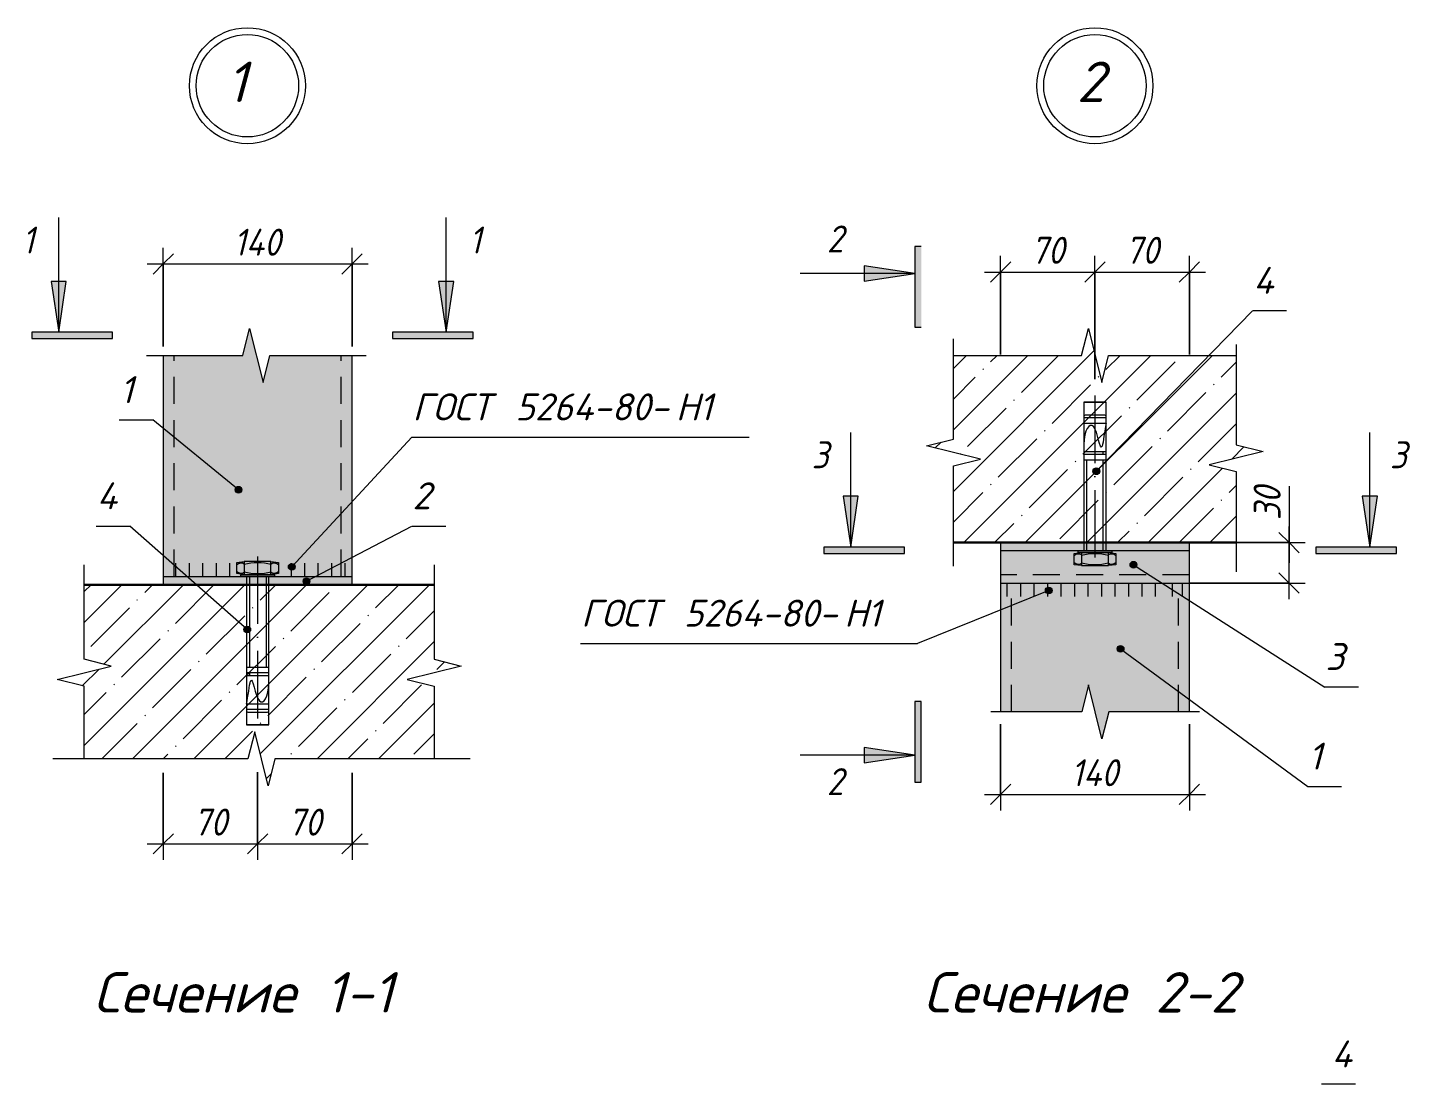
# Model space of a CAD drawing. Header units: millimetres. Extents: x -508 to 38670, y -99 to 8560.
# Drawn here: x 11915 to 12940, y 2481 to 3264 of the extents above; entities that cross this region are included whole.
import ezdxf

# ---------------------------------------------------------------- set-up
doc = ezdxf.new("R2010")
doc.units = ezdxf.units.MM
for name, pattern in [('200_ШТРИХ_ш1п0_6_', [32, 20, -12]), ('50_200_ШТРИХ_1Т_ш5_п1_п1_', [70, 50, -10, 0, -10]), ('IMPORT-Невидимая', [39.122222, 28.222222, -10.9])]:
    doc.linetypes.add(name, pattern=pattern)
for name, color, linetype, lineweight in [('A-ANNO-DIMS', 7, 'Continuous', 9), ('A-ANNO-DIMS-10', 7, 'Continuous', 9), ('A-ANNO-NOTE', 7, 'Continuous', 9), ('A-DETL', 7, 'Continuous', 9), ('A-DETL-1', 7, 'Continuous', 5), ('A-DETL-2', 7, '200_ШТРИХ_ш1п0_6_', 5), ('A-DETL-3', 7, 'Continuous', 20), ('A-DETL-4', 7, '50_200_ШТРИХ_1Т_ш5_п1_п1_', 5), ('A-DETL-5', 7, 'IMPORT-Невидимая', 5), ('A-DETL-6', 7, 'Continuous', 30), ('A-DETL-GENF', 7, 'Continuous', 9), ('A-DETL-GENF-1', 7, 'Continuous', 5), ('G-ANNO-TEXT', 7, 'Continuous', 9)]:
    doc.layers.add(name, color=color, linetype=linetype, lineweight=lineweight)
doc.layers.add('A-DETL-GENF-2', color=7, linetype='Continuous', lineweight=9, true_color=0xffffff)
doc.styles.add('ISOCPEUR_B_I', font='', dxfattribs={"height": 30})
doc.styles.add('ISOCPEUR_I_2', font='isocpeui.ttf', dxfattribs={"width": 0.9, "height": 20})
doc.styles.add('ISOCPEUR_I_4', font='isocpeui.ttf', dxfattribs={"height": 20})
doc.styles.get('ISOCPEUR_B_I').set_extended_font_data('ISOCPEUR', italic=True, bold=True)
doc.dimstyles.new('ISO-2_0_0_9К_СРЕДНИЙ_1', dxfattribs={"dimscale": 304.8, "dimtxt": 19.919624, "dimasz": 0.049213, "dimexe": 0.03937, "dimexo": 0, "dimgap": 0, "dimtad": 1, "dimdec": 0, "dimzin": 0, "dimdsep": 46, "dimtxsty": 'ISOCPEUR_I_2', "dimblk1": 'OBLIQUE', "dimblk2": 'OBLIQUE', "dimsah": 1, "dimcen": 0.09, "dimdle": 0.03937, "dimazin": 0, "dimtfac": 1, "dimtdec": 4, "dimtix": 1, "dimtmove": 0, "dimatfit": 3, "dimfxl": 1, "dimtvp": 1, "dimtolj": 1, "dimtzin": 0, "dimarcsym": 2})
doc.dimstyles.new('ISO-2_0_0_9К_СРЕДНИЙ_2', dxfattribs={"dimscale": 304.8, "dimtxt": 19.919624, "dimasz": 0.049213, "dimexe": 0.03937, "dimexo": 0, "dimgap": 0, "dimtad": 1, "dimdec": 0, "dimzin": 0, "dimdsep": 46, "dimtxsty": 'ISOCPEUR_I_2', "dimblk1": 'OBLIQUE', "dimblk2": 'OBLIQUE', "dimsah": 1, "dimcen": 0.09, "dimdle": 0.03937, "dimazin": 0, "dimtfac": 1, "dimtdec": 4, "dimtix": 1, "dimtmove": 1, "dimatfit": 3, "dimfxl": 1, "dimtvp": 1, "dimtolj": 1, "dimtzin": 0, "dimarcsym": 2})
pattern_1 = [(45, (9315.508, 0), (-22.80985, 22.80985), []), (45, (9338.318, 0), (-22.80985, 22.80985), [40.322, -8.064, 0.671, -7.394])]

# ---------------------------------------------------------------- blocks, each defined once
blk = doc.blocks.new('DET_Линия разрыва - Линия разрыва-25057231-АР1_1_Узлы фахверка Ф-25_1_2 эт_')
at = {"layer": 'A-DETL-GENF-1'}
for p, q in [((2758.6, 3021.4), (2763.6, 3041.4)), ((2763.6, 3041.4), (2773.6, 3001.4)), ((2687.1, 3021.4), (2758.6, 3021.4)), ((2773.6, 3001.4), (2778.6, 3021.4)), ((2778.6, 3021.4), (2850.1, 3021.4))]:
    blk.add_line(p, q, dxfattribs=at)
blk = doc.blocks.new('DET_Линия разрыва - Линия разрыва-17294160-АР1_1_Узлы фахверка Ф-25_1_2 эт_')
at = {"layer": 'A-DETL-GENF-1'}
for p, q in [((2900.5, 2866.1), (2900.5, 2796.1)), ((2920.5, 2791.1), (2880.5, 2781.1)), ((2900.5, 2796.1), (2920.5, 2791.1)), ((2880.5, 2781.1), (2900.5, 2776.1)), ((2900.5, 2776.1), (2900.5, 2722.4))]:
    blk.add_line(p, q, dxfattribs=at)
blk = doc.blocks.new('DET_Линия разрыва - Линия разрыва-V15-АР1_1_Узлы фахверка Ф-25_1_2 эт_')
at = {"layer": 'A-DETL-GENF-1'}
for p, q in [((2641, 2796.1), (2641, 2866.1)), ((2621, 2781.1), (2661, 2791.1)), ((2661, 2791.1), (2641, 2796.1)), ((2641, 2776.1), (2621, 2781.1)), ((2641, 2722.4), (2641, 2776.1))]:
    blk.add_line(p, q, dxfattribs=at)
blk = doc.blocks.new('DET_Линия разрыва - Линия разрыва-25057232-АР1_1_Узлы фахверка Ф-25_1_2 эт_')
at = {"layer": 'A-DETL-GENF-1'}
for p, q in [((2767.4, 2742.4), (2762.4, 2722.4)), ((2777.4, 2702.4), (2767.4, 2742.4)), ((2762.4, 2722.4), (2617.7, 2722.4)), ((2782.4, 2722.4), (2777.4, 2702.4)), ((2927.1, 2722.4), (2782.4, 2722.4))]:
    blk.add_line(p, q, dxfattribs=at)
blk = doc.blocks.new('DET_Линия разрыва - Линия разрыва-25057233-АР1_1_Узлы фахверка Ф-25_1_2 эт_')
at = {"layer": 'A-DETL-GENF-1'}
for p, q in [((3385.7, 2777.1), (3380.7, 2757.1)), ((3395.7, 2737.1), (3385.7, 2777.1)), ((3380.7, 2757.1), (3313.2, 2757.1)), ((3400.7, 2757.1), (3395.7, 2737.1)), ((3468.1, 2757.1), (3400.7, 2757.1))]:
    blk.add_line(p, q, dxfattribs=at)
blk = doc.blocks.new('DET_Линия разрыва - Линия разрыва-30592652-АР1_1_Узлы фахверка Ф-25_1_2 эт_')
at = {"layer": 'A-DETL-GENF-1'}
for p, q in [((3380.6, 3021.4), (3385.6, 3041.4)), ((3385.6, 3041.4), (3395.6, 3001.4)), ((3285.5, 3021.4), (3380.6, 3021.4)), ((3395.6, 3001.4), (3400.6, 3021.4)), ((3400.6, 3021.4), (3495.3, 3021.4))]:
    blk.add_line(p, q, dxfattribs=at)
blk = doc.blocks.new('DET_Линия разрыва - Линия разрыва-25057235-АР1_1_Узлы фахверка Ф-25_1_2 эт_')
at = {"layer": 'A-DETL-GENF-1'}
for p, q in [((3495.3, 3029.5), (3495.3, 2955.2)), ((3495.3, 2955.2), (3515.3, 2950.2)), ((3515.3, 2950.2), (3475.3, 2940.2)), ((3475.3, 2940.2), (3495.3, 2935.2)), ((3495.3, 2935.2), (3495.3, 2861))]:
    blk.add_line(p, q, dxfattribs=at)
blk = doc.blocks.new('DET_Линия разрыва - Линия разрыва-25057236-АР1_1_Узлы фахверка Ф-25_1_2 эт_')
at = {"layer": 'A-DETL-GENF-1'}
for p, q in [((3285.5, 2959.4), (3285.5, 3033.6)), ((3265.5, 2954.4), (3285.5, 2959.4)), ((3305.5, 2944.4), (3265.5, 2954.4)), ((3285.5, 2939.4), (3305.5, 2944.4)), ((3285.5, 2865.1), (3285.5, 2939.4))]:
    blk.add_line(p, q, dxfattribs=at)
blk = doc.blocks.new('DIMBLOCK124-АР1_1_Узлы фахверка Ф-25_1_2 эт_')
at = {"layer": 'A-ANNO-DIMS-10'}
for p, q in [((12015.1, 2711.9), (12015.1, 2647.3)), ((12015.1, 2659.3), (12015.1, 2711.9)), ((12085.1, 2712.3), (12085.1, 2647.3)), ((12085.1, 2659.3), (12085.1, 2712.3)), ((12003.1, 2659.3), (12085.1, 2659.3))]:
    blk.add_line(p, q, dxfattribs=at)
at = {"layer": 'A-ANNO-DIMS-10', "lineweight": 20}
for p, q in [((12015.1, 2659.3), (12022.6, 2666.8)), ((12085.1, 2659.3), (12092.6, 2666.8)), ((12015.1, 2659.3), (12007.6, 2651.8)), ((12085.1, 2659.3), (12077.6, 2651.8))]:
    blk.add_line(p, q, dxfattribs=at)
at = {"layer": 'A-ANNO-DIMS-10', "color": 0, "insert": (12037.5, 2685.4), "char_height": 20, "width": 30.339, "attachment_point": 1, "line_spacing_factor": 1.149209, "style": 'ISOCPEUR_I_2'}
blk.add_mtext('70', dxfattribs=at)
blk = doc.blocks.new('_Oblique')
at = {"color": 0, "linetype": 'ByBlock', "lineweight": -2}
blk.add_line((-0.5, -0.5), (0.5, 0.5), dxfattribs=at)
blk = doc.blocks.new('DIMBLOCK125-АР1_1_Узлы фахверка Ф-25_1_2 эт_')
at = {"layer": 'A-ANNO-DIMS-10'}
for p, q in [((12085.1, 2712.3), (12085.1, 2647.3)), ((12085.1, 2659.3), (12085.1, 2712.3)), ((12155.1, 2711.9), (12155.1, 2647.3)), ((12155.1, 2659.3), (12155.1, 2711.9)), ((12085.1, 2659.3), (12167.1, 2659.3))]:
    blk.add_line(p, q, dxfattribs=at)
at = {"layer": 'A-ANNO-DIMS-10', "lineweight": 20}
for p, q in [((12085.1, 2659.3), (12092.6, 2666.8)), ((12155.1, 2659.3), (12162.6, 2666.8)), ((12085.1, 2659.3), (12077.6, 2651.8)), ((12155.1, 2659.3), (12147.6, 2651.8))]:
    blk.add_line(p, q, dxfattribs=at)
at = {"layer": 'A-ANNO-DIMS-10', "color": 0, "insert": (12107.5, 2685.4), "char_height": 20, "width": 30.339, "attachment_point": 1, "line_spacing_factor": 1.149209, "style": 'ISOCPEUR_I_2'}
blk.add_mtext('70', dxfattribs=at)
blk = doc.blocks.new('DIMBLOCK126-АР1_1_Узлы фахверка Ф-25_1_2 эт_')
at = {"layer": 'A-ANNO-DIMS-10'}
for p, q in [((12636, 2748), (12636, 2683.9)), ((12636, 2695.9), (12636, 2748)), ((12776, 2748), (12776, 2683.9)), ((12776, 2695.9), (12776, 2748)), ((12624, 2695.9), (12788, 2695.9))]:
    blk.add_line(p, q, dxfattribs=at)
at = {"layer": 'A-ANNO-DIMS-10', "lineweight": 20}
for p, q in [((12636, 2695.9), (12643.5, 2703.4)), ((12776, 2695.9), (12783.5, 2703.4)), ((12636, 2695.9), (12628.5, 2688.4)), ((12776, 2695.9), (12768.5, 2688.4))]:
    blk.add_line(p, q, dxfattribs=at)
at = {"layer": 'A-ANNO-DIMS-10', "color": 0, "insert": (12688.2, 2722), "char_height": 20, "width": 42.751, "attachment_point": 1, "line_spacing_factor": 1.149209, "style": 'ISOCPEUR_I_2'}
blk.add_mtext('140', dxfattribs=at)
blk = doc.blocks.new('DIMBLOCK127-АР1_1_Узлы фахверка Ф-25_1_2 эт_')
at = {"layer": 'A-ANNO-DIMS-10'}
for p, q in [((12849.9, 2924.5), (12849.9, 2899.2)), ((12849.9, 2899.2), (12849.9, 2867.6)), ((12849.9, 2840.6), (12849.9, 2894.6)), ((12802.5, 2882.6), (12861.9, 2882.6)), ((12849.9, 2882.6), (12802.5, 2882.6)), ((12776, 2852.6), (12861.9, 2852.6)), ((12849.9, 2852.6), (12776, 2852.6))]:
    blk.add_line(p, q, dxfattribs=at)
at = {"layer": 'A-ANNO-DIMS-10', "lineweight": 20}
for p, q in [((12849.9, 2882.6), (12842.4, 2890.1)), ((12849.9, 2882.6), (12857.4, 2875.1)), ((12849.9, 2852.6), (12842.4, 2860.1)), ((12849.9, 2852.6), (12857.4, 2845.1))]:
    blk.add_line(p, q, dxfattribs=at)
at = {"layer": 'A-ANNO-DIMS-10', "color": 0, "insert": (12823.7, 2899.2), "char_height": 20, "width": 30.339, "attachment_point": 1, "rotation": 90, "line_spacing_factor": 1.149209, "style": 'ISOCPEUR_I_2'}
blk.add_mtext('30', dxfattribs=at)
blk = doc.blocks.new('DIMBLOCK128-АР1_1_Узлы фахверка Ф-25_1_2 эт_')
at = {"layer": 'A-ANNO-DIMS-10'}
for p, q in [((12015.1, 3028.1), (12015.1, 3101.2)), ((12155.1, 3028.1), (12155.1, 3101.2)), ((12003.1, 3089.2), (12167.1, 3089.2)), ((12015.1, 3089.2), (12015.1, 3028.1)), ((12155.1, 3089.2), (12155.1, 3028.1))]:
    blk.add_line(p, q, dxfattribs=at)
at = {"layer": 'A-ANNO-DIMS-10', "lineweight": 20}
for p, q in [((12015.1, 3089.2), (12022.6, 3096.7)), ((12155.1, 3089.2), (12162.6, 3096.7)), ((12015.1, 3089.2), (12007.6, 3081.7)), ((12155.1, 3089.2), (12147.6, 3081.7))]:
    blk.add_line(p, q, dxfattribs=at)
at = {"layer": 'A-ANNO-DIMS-10', "color": 0, "insert": (12067.3, 3115.3), "char_height": 20, "width": 42.751, "attachment_point": 1, "line_spacing_factor": 1.149209, "style": 'ISOCPEUR_I_2'}
blk.add_mtext('140', dxfattribs=at)
blk = doc.blocks.new('DIMBLOCK129-АР1_1_Узлы фахверка Ф-25_1_2 эт_')
at = {"layer": 'A-ANNO-DIMS-10'}
for p, q in [((12636, 3022.1), (12636, 3095.2)), ((12706, 3003.8), (12706, 3095.2)), ((12624, 3083.2), (12706, 3083.2)), ((12636, 3083.2), (12636, 3022.1)), ((12706, 3083.2), (12706, 3003.8))]:
    blk.add_line(p, q, dxfattribs=at)
at = {"layer": 'A-ANNO-DIMS-10', "lineweight": 20}
for p, q in [((12636, 3083.2), (12643.5, 3090.7)), ((12706, 3083.2), (12713.5, 3090.7)), ((12636, 3083.2), (12628.5, 3075.7)), ((12706, 3083.2), (12698.5, 3075.7))]:
    blk.add_line(p, q, dxfattribs=at)
at = {"layer": 'A-ANNO-DIMS-10', "color": 0, "insert": (12658.4, 3109.3), "char_height": 20, "width": 30.339, "attachment_point": 1, "line_spacing_factor": 1.149209, "style": 'ISOCPEUR_I_2'}
blk.add_mtext('70', dxfattribs=at)
blk = doc.blocks.new('DIMBLOCK130-АР1_1_Узлы фахверка Ф-25_1_2 эт_')
at = {"layer": 'A-ANNO-DIMS-10'}
for p, q in [((12706, 3003.8), (12706, 3095.2)), ((12776, 3022.1), (12776, 3095.2)), ((12706, 3083.2), (12788, 3083.2)), ((12706, 3083.2), (12706, 3003.8)), ((12776, 3083.2), (12776, 3022.1))]:
    blk.add_line(p, q, dxfattribs=at)
at = {"layer": 'A-ANNO-DIMS-10', "lineweight": 20}
for p, q in [((12706, 3083.2), (12713.5, 3090.7)), ((12776, 3083.2), (12783.5, 3090.7)), ((12706, 3083.2), (12698.5, 3075.7)), ((12776, 3083.2), (12768.5, 3075.7))]:
    blk.add_line(p, q, dxfattribs=at)
at = {"layer": 'A-ANNO-DIMS-10', "color": 0, "insert": (12728.4, 3109.3), "char_height": 20, "width": 30.339, "attachment_point": 1, "line_spacing_factor": 1.149209, "style": 'ISOCPEUR_I_2'}
blk.add_mtext('70', dxfattribs=at)
blk = doc.blocks.new('_AT__Текстовая выноска 2_0 - _AT__Текстовая выноска 2_0-25640969-АР1_1_Узлы фахверка Ф-25_1_2 эт_')
at = {"layer": 'A-ANNO-NOTE'}
blk.add_line((2884, 2960.7), (3134, 2960.7), dxfattribs=at)
blk = doc.blocks.new('_AT__Текстовая выноска 2_0 - _AT__Текстовая выноска 2_0-25640942-АР1_1_Узлы фахверка Ф-25_1_2 эт_')
at = {"layer": 'A-ANNO-NOTE'}
blk.add_line((2667, 2973.5), (2692, 2973.5), dxfattribs=at)
blk = doc.blocks.new('_AT__Текстовая выноска 2_0 - _AT__Текстовая выноска 2_0-30557170-АР1_1_Узлы фахверка Ф-25_1_2 эт_')
at = {"layer": 'A-ANNO-NOTE'}
blk.add_line((3583.6, 2481), (3558.6, 2481), dxfattribs=at)

msp = doc.modelspace()

# ---------------------------------------------------------------- hatches: boundary and pattern name
at = {"layer": 'A-ANNO-NOTE'}
h = msp.add_hatch(color=256, dxfattribs=at)
edge = h.paths.add_edge_path(flags=0)
edge.add_arc((12707, 2935.5), 2.5, 0, 360)
h = msp.add_hatch(color=256, dxfattribs=at)
edge = h.paths.add_edge_path(flags=0)
edge.add_arc((12070.9, 2921.8), 2.5, 0, 360)
h = msp.add_hatch(color=256, dxfattribs=at)
edge = h.paths.add_edge_path(flags=0)
edge.add_arc((12110.4, 2864.6), 2.5, 0, 360)
h = msp.add_hatch(color=256, dxfattribs=at)
edge = h.paths.add_edge_path(flags=0)
edge.add_arc((12734.5, 2866.2), 2.5, 0, 360)
h = msp.add_hatch(color=256, dxfattribs=at)
edge = h.paths.add_edge_path(flags=0)
edge.add_arc((12121.3, 2854), 2.5, 0, 360)
h = msp.add_hatch(color=256, dxfattribs=at)
edge = h.paths.add_edge_path(flags=0)
edge.add_arc((12671.7, 2847.1), 2.5, 0, 360)
h = msp.add_hatch(color=256, dxfattribs=at)
edge = h.paths.add_edge_path(flags=0)
edge.add_arc((12077.4, 2818.2), 2.5, 0, 360)
h = msp.add_hatch(color=256, dxfattribs=at)
edge = h.paths.add_edge_path(flags=0)
edge.add_arc((12725, 2803.8), 2.5, 0, 360)
at = {"layer": 'A-DETL-GENF'}
for points in [[(12572.5, 3042.3), (12577.2, 3042.3), (12577.2, 3102.2), (12572.5, 3102.2), (12572.5, 3076.5)], [(12534.8, 3076.5), (12572.5, 3082.2), (12534.8, 3087.8), (12534.8, 3082.2)], [(11937.6, 3038.5), (11943.2, 3076.2), (11931.9, 3076.2)], [(12225, 3038.5), (12230.6, 3076.2), (12219.3, 3076.2), (12220.8, 3066.3)], [(11938.3, 3033.8), (11977.5, 3033.8), (11977.5, 3038.5), (11917.6, 3038.5), (11917.6, 3033.8), (11937.6, 3033.8)], [(12225, 3033.8), (12245, 3033.8), (12245, 3038.5), (12185.1, 3038.5), (12185.1, 3033.8), (12219.3, 3033.8)], [(12524.9, 2879.2), (12530.5, 2917), (12519.2, 2917), (12524.4, 2882.6)], [(12909.7, 2879.2), (12915.4, 2917), (12904.1, 2917), (12909.2, 2882.6)], [(12525.6, 2874.6), (12564.7, 2874.6), (12564.7, 2879.2), (12504.9, 2879.2), (12504.9, 2874.6), (12524.9, 2874.6)], [(12904.1, 2874.6), (12929.7, 2874.6), (12929.7, 2879.2), (12869.9, 2879.2), (12869.9, 2874.6)], [(12577.2, 2704.9), (12577.2, 2764.8), (12572.5, 2764.8), (12572.5, 2704.9)], [(12534.8, 2719.3), (12572.5, 2724.9), (12534.8, 2730.6), (12534.8, 2724.9)]]:
    msp.add_hatch(color=256, dxfattribs=at).paths.add_polyline_path(points, flags=0)
at = {"layer": 'A-DETL-GENF-1'}
h = msp.add_hatch(dxfattribs=at)
h.set_pattern_fill('FP_12', color=256, style=0, pattern_type=2)
h.set_pattern_definition(pattern_1)
h.paths.add_polyline_path([(12601, 2882.6), (12810.8, 2882.6), (12810.8, 2935.2), (12790.8, 2940.2), (12830.8, 2950.2), (12810.8, 2955.2), (12810.8, 3021.4), (12716.1, 3021.4), (12711.1, 3001.4), (12701.1, 3041.4), (12696.1, 3021.4), (12601, 3021.4), (12601, 2959.4), (12581, 2954.4), (12621, 2944.4), (12601, 2939.4)], flags=0)
h = msp.add_hatch(dxfattribs=at)
h.set_pattern_fill('FP_12', color=256, style=0, pattern_type=2)
h.set_pattern_definition(pattern_1)
h.paths.add_polyline_path([(12092.9, 2702.4), (12097.9, 2722.4), (12216, 2722.4), (12216, 2776.1), (12196, 2781.1), (12236, 2791.1), (12216, 2796.1), (12216, 2851.4), (11956.5, 2851.4), (11956.5, 2796.1), (11976.5, 2791.1), (11937.6, 2781.4), (11937.6, 2780.8), (11956.5, 2776.1), (11956.5, 2722.4), (12077.9, 2722.4), (12082.9, 2742.4), (12087.9, 2722.4)], flags=0)
at = {"layer": 'A-DETL-GENF-2'}
for points in [[(12155.1, 2857.4), (12155.1, 3021.4), (12094.1, 3021.4), (12089.1, 3001.4), (12079.1, 3041.4), (12074.1, 3021.4), (12015.1, 3021.4), (12015.1, 2857.4), (12094.1, 2857.4)], [(12776, 2852.6), (12776, 2882.6), (12636, 2882.6), (12636, 2852.6)], [(12155.1, 2851.4), (12155.1, 2857.4), (12015.1, 2857.4), (12015.1, 2851.4)], [(12711.2, 2737.1), (12716.2, 2757.1), (12776, 2757.1), (12776, 2852.6), (12636, 2852.6), (12636, 2757.1), (12696.2, 2757.1), (12701.2, 2777.1), (12706.2, 2757.1)]]:
    msp.add_hatch(color=256, dxfattribs=at).paths.add_polyline_path(points, flags=0)

# ---------------------------------------------------------------- linework, layer by layer
at = {"layer": 'A-ANNO-NOTE'}
for p, q in [((12707, 2935.5), (12822.9, 3054.5)), ((12070.9, 2921.8), (12007.5, 2973.5)), ((12110.4, 2864.6), (12199.5, 2960.7)), ((12077.4, 2818.2), (11990.3, 2894.7)), ((12121.3, 2854), (12199.5, 2894.7)), ((12734.5, 2866.2), (12876.5, 2775.5)), ((12671.7, 2847.1), (12574.5, 2807.8)), ((12725, 2803.8), (12863.8, 2701.8))]:
    msp.add_line(p, q, dxfattribs=at)
for centre in [(12707, 2935.5), (12070.9, 2921.8), (12110.4, 2864.6), (12734.5, 2866.2), (12121.3, 2854), (12671.7, 2847.1), (12077.4, 2818.2), (12725, 2803.8)]:
    msp.add_circle(centre, 2.5, dxfattribs=at)
at = {"layer": 'A-DETL'}
for p, q in [((12015.1, 3021.4), (12015.1, 2857.4)), ((12155.1, 2857.4), (12155.1, 3021.4)), ((12015.1, 2857.4), (12015.1, 2851.4)), ((12015.1, 2857.4), (12155.1, 2857.4)), ((12155.1, 2851.4), (12155.1, 2857.4))]:
    msp.add_line(p, q, dxfattribs=at)
at = {"layer": 'A-DETL-1'}
for p, q in [((11937.6, 3038.5), (11937.6, 3123.5)), ((12225, 3038.5), (12225, 3123.5)), ((12572.5, 3102.2), (12572.5, 3082.2)), ((12577.2, 3102.2), (12572.5, 3102.2)), ((12534.8, 3087.8), (12534.8, 3076.5)), ((12572.5, 3082.2), (12534.8, 3087.8)), ((11931.9, 3076.2), (11937.6, 3038.5)), ((11943.2, 3076.2), (11931.9, 3076.2)), ((11937.6, 3038.5), (11943.2, 3076.2)), ((12230.6, 3076.2), (12219.3, 3076.2)), ((12219.3, 3076.2), (12225, 3038.5)), ((12225, 3038.5), (12230.6, 3076.2)), ((12572.5, 3082.2), (12487.5, 3082.2)), ((12534.8, 3076.5), (12572.5, 3082.2)), ((12572.5, 3082.2), (12572.5, 3042.3)), ((11917.6, 3038.5), (11917.6, 3033.8)), ((11937.6, 3038.5), (11917.6, 3038.5)), ((11977.5, 3038.5), (11937.6, 3038.5)), ((11977.5, 3033.8), (11977.5, 3038.5)), ((12225, 3038.5), (12185.1, 3038.5)), ((12185.1, 3038.5), (12185.1, 3033.8)), ((12245, 3038.5), (12225, 3038.5)), ((12245, 3033.8), (12245, 3038.5)), ((12572.5, 3042.3), (12577.2, 3042.3)), ((11917.6, 3033.8), (11977.5, 3033.8)), ((12185.1, 3033.8), (12245, 3033.8)), ((12697.8, 2986.6), (12714.3, 2986.6)), ((12714.3, 2986.6), (12697.8, 2986.6)), ((12697.8, 2986.6), (12697.8, 2876.6)), ((12706, 2986.6), (12706, 2977.1)), ((12714.3, 2876.6), (12714.3, 2986.6)), ((12714.3, 2975), (12697.8, 2975)), ((12713.3, 2977.1), (12698.8, 2977.1)), ((12524.9, 2879.2), (12524.9, 2964.2)), ((12714.3, 2970.9), (12697.8, 2970.9)), ((12909.7, 2879.2), (12909.7, 2964.2)), ((12714.3, 2949.9), (12697.8, 2949.9)), ((12714.3, 2947.8), (12697.8, 2947.8)), ((12714.3, 2943.7), (12697.8, 2943.7)), ((12699.9, 2876.6), (12699.9, 2943.7)), ((12712.2, 2947.8), (12712.2, 2949.9)), ((12712.2, 2947.8), (12712.2, 2949.9)), ((12712.2, 2876.6), (12712.2, 2943.7)), ((12519.2, 2917), (12524.9, 2879.2)), ((12530.5, 2917), (12519.2, 2917)), ((12524.9, 2879.2), (12530.5, 2917)), ((12915.4, 2917), (12904.1, 2917)), ((12904.1, 2917), (12909.7, 2879.2)), ((12909.7, 2879.2), (12915.4, 2917)), ((12524.9, 2879.2), (12524.9, 2882.6)), ((12636, 2882.6), (12636, 2852.6)), ((12776, 2852.6), (12776, 2882.6)), ((12909.7, 2879.2), (12909.7, 2882.6)), ((12504.9, 2879.2), (12504.9, 2874.6)), ((12524.9, 2879.2), (12504.9, 2879.2)), ((12504.9, 2874.6), (12564.7, 2874.6)), ((12564.7, 2879.2), (12524.9, 2879.2)), ((12564.7, 2874.6), (12564.7, 2879.2)), ((12776, 2876.6), (12636, 2876.6)), ((12690.6, 2874.4), (12696.1, 2875.2)), ((12690.6, 2866.2), (12690.6, 2874.4)), ((12693.4, 2876.6), (12693.4, 2875.2)), ((12693.4, 2876.6), (12718.7, 2876.6)), ((12693.4, 2875.2), (12718.7, 2875.2)), ((12696.1, 2875.2), (12696.1, 2865.5)), ((12696.1, 2875.2), (12716, 2875.2)), ((12711.6, 2876.6), (12709.6, 2876.6)), ((12716, 2865.5), (12716, 2875.2)), ((12716, 2875.2), (12721.5, 2874.4)), ((12718.7, 2875.2), (12718.7, 2876.6)), ((12721.5, 2874.4), (12721.5, 2866.2)), ((12909.7, 2879.2), (12869.9, 2879.2)), ((12869.9, 2879.2), (12869.9, 2874.6)), ((12869.9, 2874.6), (12929.7, 2874.6)), ((12929.7, 2879.2), (12909.7, 2879.2)), ((12929.7, 2874.6), (12929.7, 2879.2)), ((12069.7, 2867.8), (12075.2, 2868.5)), ((12069.7, 2859.6), (12069.7, 2867.8)), ((12095, 2868.6), (12075.2, 2868.6)), ((12075.2, 2868.6), (12075.2, 2858.8)), ((12095, 2858.8), (12095, 2868.6)), ((12095, 2868.5), (12100.5, 2867.8)), ((12100.5, 2867.8), (12100.5, 2859.6)), ((12696.1, 2865.5), (12690.6, 2866.2)), ((12696.1, 2865.5), (12716, 2865.5)), ((12721.5, 2866.2), (12716, 2865.5)), ((12075.2, 2858.8), (12069.7, 2859.6)), ((12097.8, 2858.8), (12072.4, 2858.8)), ((12072.4, 2858.8), (12072.4, 2857.4)), ((12097.8, 2857.4), (12072.4, 2857.4)), ((12095, 2858.8), (12075.2, 2858.8)), ((12076.9, 2857.4), (12076.9, 2747.4)), ((12077.9, 2857.4), (12084.9, 2857.4)), ((12079, 2857.4), (12079, 2790.3)), ((12079.6, 2857.4), (12081.6, 2857.4)), ((12091.3, 2857.4), (12091.3, 2790.3)), ((12093.4, 2747.4), (12093.4, 2857.4)), ((12100.5, 2859.6), (12095, 2858.8)), ((12097.8, 2857.4), (12097.8, 2858.8)), ((12636, 2852.6), (12636, 2757.1)), ((12636, 2852.6), (12776, 2852.6)), ((12776, 2757.1), (12776, 2852.6)), ((12076.9, 2790.3), (12093.4, 2790.3)), ((12076.9, 2786.2), (12093.4, 2786.2)), ((12076.9, 2784.1), (12093.4, 2784.1)), ((12078.9, 2786.2), (12078.9, 2784.1)), ((12079, 2786.2), (12079, 2784.1)), ((12076.9, 2763.1), (12093.4, 2763.1)), ((12076.9, 2759), (12093.4, 2759)), ((12577.2, 2764.8), (12572.5, 2764.8)), ((12572.5, 2764.8), (12572.5, 2724.9)), ((12577.2, 2704.9), (12577.2, 2764.8)), ((12077.8, 2756.9), (12092.4, 2756.9)), ((12093.4, 2747.4), (12076.9, 2747.4)), ((12076.9, 2747.4), (12093.4, 2747.4)), ((12572.5, 2724.9), (12534.8, 2730.6)), ((12534.8, 2730.6), (12534.8, 2719.3)), ((12572.5, 2724.9), (12487.5, 2724.9)), ((12534.8, 2719.3), (12572.5, 2724.9)), ((12572.5, 2724.9), (12572.5, 2704.9)), ((12572.5, 2704.9), (12577.2, 2704.9))]:
    msp.add_line(p, q, dxfattribs=at)
for centre, radius in [((12077.5, 3221.3), 43), ((12706, 3221.3), 43), ((12077.5, 3221.3), 38), ((12706, 3221.3), 38)]:
    msp.add_circle(centre, radius, dxfattribs=at)
for centre, radius, start, end in [((12699, 2975.7), 1.38, 98.7234, 149.1005), ((12713.1, 2975.7), 1.38, 30.8995, 81.2766), ((12693.8, 2869.9), 4.23, 56.0803, 137.7236), ((12706, 2831.5), 42.8, 76.6145, 103.3855), ((12718.3, 2869.9), 4.23, 42.2764, 123.9197), ((12072.8, 2863.2), 4.23, 56.0803, 137.7236), ((12072.8, 2864.1), 4.23, 222.2764, 303.9197), ((12085.1, 2824.8), 42.8, 76.6145, 103.3855), ((12085.1, 2902.5), 42.8, 256.6145, 283.3855), ((12097.4, 2863.2), 4.23, 42.2764, 123.9197), ((12097.4, 2864.1), 4.23, 236.0803, 317.7236), ((12693.8, 2870.8), 4.23, 222.2764, 303.9197), ((12706, 2909.2), 42.8, 256.6145, 283.3855), ((12718.3, 2870.8), 4.23, 236.0803, 317.7236), ((12078, 2758.3), 1.38, 210.8995, 261.2766), ((12092.2, 2758.3), 1.38, 278.7234, 329.1005)]:
    msp.add_arc(centre, radius, start, end, dxfattribs=at)
for points in [[(12714.3, 2970.9), (12713.1, 2966.1), (12710.7, 2940.7), (12706.9, 2978.2), (12697.8, 2966.2), (12697.8, 2955.2)], [(12076.9, 2763.1), (12078, 2767.9), (12080.5, 2793.3), (12084.3, 2755.9), (12093.4, 2767.8), (12093.4, 2778.8)]]:
    msp.add_open_spline(points, degree=3, knots=[3.947128, 3.947128, 3.947128, 3.947128, 10.095996, 20.129437, 28.583816, 28.583816, 28.583816, 28.583816], dxfattribs=at)
at = {"layer": 'A-DETL-2'}
for p, q in [((12023.2, 2857.4), (12023.2, 3021.4)), ((12147, 2857.4), (12147, 3021.4)), ((12776, 2858.6), (12636, 2858.6)), ((12644.1, 2757.1), (12644.1, 2852.6)), ((12767.9, 2757.1), (12767.9, 2852.6))]:
    msp.add_line(p, q, dxfattribs=at)
at = {"layer": 'A-DETL-3'}
msp.add_line((11937.6, 2781.4), (11937.6, 2780.8), dxfattribs=at)
at = {"layer": 'A-DETL-4'}
for p, q in [((12706, 2991.6), (12706, 2861.6)), ((12085.1, 2872.4), (12085.1, 2742.4))]:
    msp.add_line(p, q, dxfattribs=at)
at = {"layer": 'A-DETL-5'}
for p, q in [((12024.5, 2857.4), (12024.5, 2867.4)), ((12034.5, 2857.4), (12034.5, 2867.4)), ((12044.5, 2857.4), (12044.5, 2867.4)), ((12054.5, 2857.4), (12054.5, 2867.4)), ((12064.5, 2857.4), (12064.5, 2867.4)), ((12110.1, 2857.4), (12110.1, 2867.4)), ((12120.1, 2857.4), (12120.1, 2867.4)), ((12130.1, 2857.4), (12130.1, 2867.4)), ((12140.1, 2857.4), (12140.1, 2867.4)), ((12150.1, 2857.4), (12150.1, 2867.4)), ((12641, 2842.6), (12641, 2852.6)), ((12651, 2842.6), (12651, 2852.6)), ((12661, 2842.6), (12661, 2852.6)), ((12671, 2842.6), (12671, 2852.6)), ((12681, 2842.6), (12681, 2852.6)), ((12691, 2842.6), (12691, 2852.6)), ((12701, 2842.6), (12701, 2852.6)), ((12711, 2842.6), (12711, 2852.6)), ((12721, 2842.6), (12721, 2852.6)), ((12731, 2842.6), (12731, 2852.6)), ((12741, 2842.6), (12741, 2852.6)), ((12751, 2842.6), (12751, 2852.6)), ((12763.6, 2842.6), (12763.6, 2852.6)), ((12771, 2842.6), (12771, 2852.6))]:
    msp.add_line(p, q, dxfattribs=at)
at = {"layer": 'A-DETL-6'}
for p, q in [((12601, 2882.6), (12810.8, 2882.6)), ((12216, 2851.4), (11956.5, 2851.4))]:
    msp.add_line(p, q, dxfattribs=at)

# ---------------------------------------------------------------- block references
at = {"layer": 'A-ANNO-NOTE'}
for name, p in [('_AT__Текстовая выноска 2_0 - _AT__Текстовая выноска 2_0-25640942-АР1_1_Узлы фахверка Ф-25_1_2 эт_', (10156, 81.1)), ('_AT__Текстовая выноска 2_0 - _AT__Текстовая выноска 2_0-25640942-АР1_1_Узлы фахверка Ф-25_1_2 эт_', (9315.5, 0)), ('_AT__Текстовая выноска 2_0 - _AT__Текстовая выноска 2_0-25640969-АР1_1_Узлы фахверка Ф-25_1_2 эт_', (9315.5, 0)), ('_AT__Текстовая выноска 2_0 - _AT__Текстовая выноска 2_0-25640942-АР1_1_Узлы фахверка Ф-25_1_2 эт_', (9298.4, -78.7)), ('_AT__Текстовая выноска 2_0 - _AT__Текстовая выноска 2_0-25640942-АР1_1_Узлы фахверка Ф-25_1_2 эт_', (9532.6, -78.7)), ('_AT__Текстовая выноска 2_0 - _AT__Текстовая выноска 2_0-25640969-АР1_1_Узлы фахверка Ф-25_1_2 эт_', (9440.4, -152.9)), ('_AT__Текстовая выноска 2_0 - _AT__Текстовая выноска 2_0-25640942-АР1_1_Узлы фахверка Ф-25_1_2 эт_', (10209.5, -197.9)), ('_AT__Текстовая выноска 2_0 - _AT__Текстовая выноска 2_0-25640942-АР1_1_Узлы фахверка Ф-25_1_2 эт_', (10196.9, -271.7)), ('_AT__Текстовая выноска 2_0 - _AT__Текстовая выноска 2_0-30557170-АР1_1_Узлы фахверка Ф-25_1_2 эт_', (9315.5, 0))]:
    msp.add_blockref(name, p, dxfattribs=at)
at = {"layer": 'A-DETL-GENF-1'}
for name in ['DET_Линия разрыва - Линия разрыва-25057231-АР1_1_Узлы фахверка Ф-25_1_2 эт_', 'DET_Линия разрыва - Линия разрыва-30592652-АР1_1_Узлы фахверка Ф-25_1_2 эт_', 'DET_Линия разрыва - Линия разрыва-25057236-АР1_1_Узлы фахверка Ф-25_1_2 эт_', 'DET_Линия разрыва - Линия разрыва-25057235-АР1_1_Узлы фахверка Ф-25_1_2 эт_', 'DET_Линия разрыва - Линия разрыва-V15-АР1_1_Узлы фахверка Ф-25_1_2 эт_', 'DET_Линия разрыва - Линия разрыва-17294160-АР1_1_Узлы фахверка Ф-25_1_2 эт_', 'DET_Линия разрыва - Линия разрыва-25057233-АР1_1_Узлы фахверка Ф-25_1_2 эт_', 'DET_Линия разрыва - Линия разрыва-25057232-АР1_1_Узлы фахверка Ф-25_1_2 эт_']:
    msp.add_blockref(name, (9315.5, 0), dxfattribs=at)

# ---------------------------------------------------------------- texts
at = {"layer": 'A-ANNO-NOTE', "char_height": 20, "attachment_point": 1, "style": 'ISOCPEUR_I_4'}
for s, insert, width in [('\\fISOCPEUR|b0|i1|c204|p34|;4', (12823.4, 3087), 20.844), ('\\fISOCPEUR|b0|i1|c204|p34|;1', (11982.9, 3006), 12.827), ('ГОСТ', (12199.9, 2993.2), 76.962), (' 5264-80-', (12263.4, 2993.2), 159.536), ('\\fISOCPEUR|b0|i1|c204|p34|;Н', (12395.1, 2993.2), 20.844), ('\\fISOCPEUR|b0|i1|c204|p34|;1', (12412.3, 2993.2), 12.827), ('\\fISOCPEUR|b0|i1|c204|p34|;4', (11965.8, 2927.3), 20.844), ('\\fISOCPEUR|b0|i1|c204|p34|;2', (12199.9, 2927.3), 17.637), ('ГОСТ', (12324.9, 2840.3), 76.962), (' 5264-80-', (12388.4, 2840.3), 159.536), ('\\fISOCPEUR|b0|i1|c204|p34|;Н', (12520, 2840.3), 20.844), ('\\fISOCPEUR|b0|i1|c204|p34|;1', (12537.2, 2840.3), 12.827), ('\\fISOCPEUR|b0|i1|c204|p34|;3', (12876.9, 2808.1), 17.637), ('\\fISOCPEUR|b0|i1|c204|p34|;1', (12864.2, 2734.3), 12.827), ('\\fISOCPEUR|b0|i1|c204|p34|;4', (12881.5, 2513.5), 20.844)]:
    msp.add_mtext(s, dxfattribs=dict(at, insert=insert, width=width))
at = {"layer": 'G-ANNO-TEXT', "attachment_point": 1}
for s, insert, char_height, width, style in [('\\fISOCPEUR|b1|i1|c204|p34|;1', (12062.1, 3239.2), 30, 19.241, 'ISOCPEUR_B_I'), ('\\fISOCPEUR|b1|i1|c204|p34|;2', (12692.5, 3239.2), 30, 26.456, 'ISOCPEUR_B_I'), ('\\fISOCPEUR|b0|i1|c204|p34|;\\W.9;2', (12507.2, 3117.7), 20, 15.873, 'ISOCPEUR_I_2'), ('\\fISOCPEUR|b0|i1|c204|p34|;\\W.9;1', (11910.5, 3116.9), 20, 11.544, 'ISOCPEUR_I_2'), ('\\fISOCPEUR|b0|i1|c204|p34|;\\W.9;1', (12241.9, 3116.9), 20, 11.544, 'ISOCPEUR_I_2'), ('\\fISOCPEUR|b0|i1|c204|p34|;\\W.9;3', (12495.9, 2957.7), 20, 15.873, 'ISOCPEUR_I_2'), ('\\fISOCPEUR|b0|i1|c204|p34|;\\W.9;3', (12924.7, 2957.7), 20, 15.873, 'ISOCPEUR_I_2'), ('\\fISOCPEUR|b0|i1|c204|p34|;\\W.9;2', (12507.2, 2715.4), 20, 15.873, 'ISOCPEUR_I_2'), ('Сечение', (11963.2, 2564.2), 30, 185.19, 'ISOCPEUR_B_I'), (' 1-1', (12116, 2564.2), 30, 88.186, 'ISOCPEUR_B_I'), ('Сечение', (12578.8, 2564.2), 30, 185.19, 'ISOCPEUR_B_I'), (' 2-2', (12731.6, 2564.2), 30, 102.616, 'ISOCPEUR_B_I')]:
    msp.add_mtext(s, dxfattribs=dict(at, insert=insert, char_height=char_height, width=width, style=style))

# ---------------------------------------------------------------- dimensions: what is measured, and where the dimension line sits
at = {"layer": 'A-ANNO-DIMS'}
for base, p1, p2, override, picture, middle in [((12155.1, 3089.2), (12015.1, 3028.1), (12155.1, 3028.1), {"dimpost": '<>', "dimfxl": 140}, 'DIMBLOCK128-АР1_1_Узлы фахверка Ф-25_1_2 эт_', (12085.1, 3099.2)), ((12706, 3083.2), (12636, 3022.1), (12706, 3003.8), {"dimpost": '<>', "dimfxl": 72.350765}, 'DIMBLOCK129-АР1_1_Узлы фахверка Ф-25_1_2 эт_', (12671, 3093.3)), ((12776, 3083.2), (12706, 3003.8), (12776, 3022.1), {"dimpost": '<>', "dimfxl": 72.350765}, 'DIMBLOCK130-АР1_1_Узлы фахверка Ф-25_1_2 эт_', (12741, 3093.3)), ((12776, 2695.9), (12636, 2748), (12776, 2748), {"dimpost": '<>', "dimfxl": 140}, 'DIMBLOCK126-АР1_1_Узлы фахверка Ф-25_1_2 эт_', (12706, 2705.9)), ((12085.1, 2659.3), (12015.1, 2711.9), (12085.1, 2712.3), {"dimpost": '<>', "dimfxl": 70.0012}, 'DIMBLOCK124-АР1_1_Узлы фахверка Ф-25_1_2 эт_', (12050.1, 2669.4)), ((12155.1, 2659.3), (12085.1, 2712.3), (12155.1, 2711.9), {"dimpost": '<>', "dimfxl": 70.0012}, 'DIMBLOCK125-АР1_1_Узлы фахверка Ф-25_1_2 эт_', (12120.1, 2669.4))]:
    dim = msp.add_linear_dim(base=base, p1=p1, p2=p2, dimstyle='ISO-2_0_0_9К_СРЕДНИЙ_1', override=override, dxfattribs=at)
    dim.commit()
    dim.dimension.update_dxf_attribs({"geometry": picture, "text_midpoint": middle})
dim = msp.add_linear_dim(base=(12849.9, 2882.6), p1=(12776, 2852.6), p2=(12802.5, 2882.6), angle=90, dimstyle='ISO-2_0_0_9К_СРЕДНИЙ_2', override={"dimpost": '<>', "dimfxl": 40.016993}, dxfattribs=at)
dim.commit()
dim.dimension.update_dxf_attribs({"geometry": 'DIMBLOCK127-АР1_1_Узлы фахверка Ф-25_1_2 эт_', "text_midpoint": (12837.1, 2914.3), "dimtype": 160, "text_rotation": 90})

doc.saveas('drawing.dxf')
